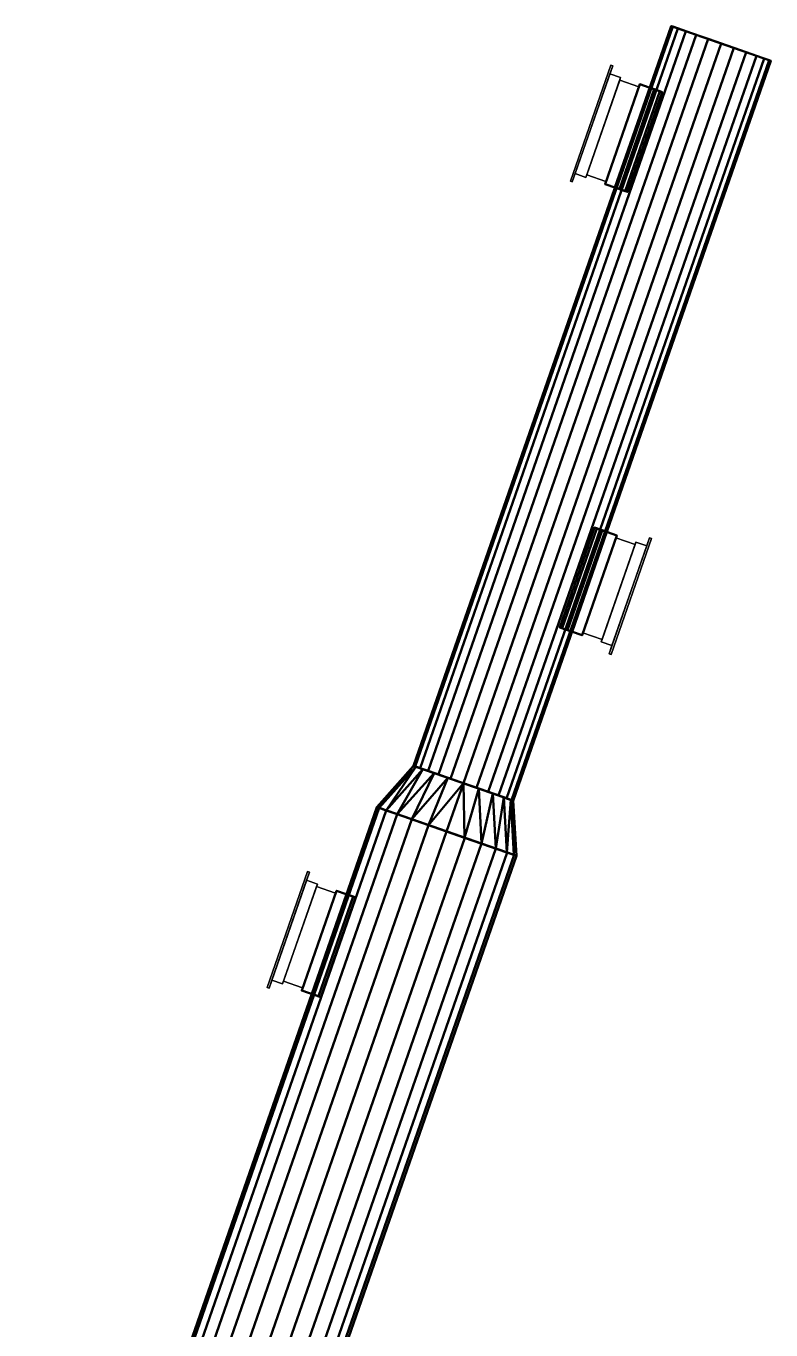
# Model space of a CAD drawing. Header units: inches. Extents: x -1654 to 1344, y -1538 to 36.
# Drawn here: x -455.9 to -385.4, y -87.8 to 35.7 of the extents above; entities that cross this region are included whole.
import ezdxf

# ---------------------------------------------------------------- set-up
doc = ezdxf.new("R2010")
doc.units = ezdxf.units.IN
doc.header["$MEASUREMENT"] = 0
doc.linetypes.add('Center', pattern=[1.25, 0.25, -0.1875, 0.625, -0.1875])
for name, color, linetype, lineweight in [('M-HVAC-CDFF', 3, 'Continuous', 30), ('M-HVAC-CDFF-SA', 3, 'Continuous', 30), ('M-HVAC-DUCT', 1, 'Center', 30), ('M-HVAC-DUCT-SA', 1, 'Continuous', 50)]:
    doc.layers.add(name, color=color, linetype=linetype, lineweight=lineweight)

# ---------------------------------------------------------------- blocks, each defined once
blk = doc.blocks.new('Round Transition - Angle - 45 Degree-838102-_3D_')
at = {"layer": 'M-HVAC-DUCT', "color": 8, "linetype": 'Continuous', "lineweight": 50}
mesh = blk.add_polyface(dxfattribs=at)
corners = [(0, -7), (0, -6.76, 1.81), (0, -6.06, 3.5), (0, -4.95, 4.95), (0, -3.5, 6.06), (0, -1.81, 6.76), (0, 0, 7), (0, 1.81, 6.76), (0, 3.5, 6.06), (0, 4.95, 4.95), (0, 6.06, 3.5), (0, 6.76, 1.81), (0, 7), (0, 6.76, -1.81), (0, 6.06, -3.5), (0, 4.95, -4.95), (0, 3.5, -6.06), (0, 1.81, -6.76), (0, 0, -7), (0, -1.81, -6.76), (0, -3.5, -6.06), (0, -4.95, -4.95), (0, -6.06, -3.5), (0, -6.76, -1.81)]
mesh.append_faces([[corners[k] for k in face] for face in [(4, 8, 1), (13, 19, 9, 12)]], dxfattribs={"vtx0": -1, "vtx1": -1, "vtx2": -1, "color": 8})
mesh.append_faces([[corners[k] for k in face] for face in [(19, 1, 8, 9)]], dxfattribs={"vtx0": -1, "vtx1": -1, "vtx3": -1, "color": 8})
mesh.append_faces([[corners[k] for k in face] for face in [(23, 0, 22), (18, 19, 17)]], dxfattribs={"vtx1": -1, "color": 8})
mesh.append_faces([[corners[k] for k in face] for face in [(0, 1, 19, 22)]], dxfattribs={"vtx1": -1, "vtx2": -1, "vtx3": -1, "color": 8})
mesh.append_faces([[corners[k] for k in face] for face in [(2, 3, 4, 1), (4, 5, 6), (20, 21, 22, 19)]], dxfattribs={"vtx2": -1, "color": 8})
mesh.append_faces([[corners[k] for k in face] for face in [(6, 7, 8, 4), (13, 14, 15, 19), (15, 16, 17, 19)]], dxfattribs={"vtx2": -1, "vtx3": -1, "color": 8})
mesh.append_faces([[corners[k] for k in face] for face in [(9, 10, 11, 12)]], dxfattribs={"vtx3": -1, "color": 8})
mesh = blk.add_polyface(dxfattribs=at)
corners = [(0, -7), (0, -6.76, -1.81), (0, -6.06, -3.5), (0, -4.95, -4.95), (0, -3.5, -6.06), (0, -1.81, -6.76), (0, 0, -7), (0, 1.81, -6.76), (0, 3.5, -6.06), (0, 4.95, -4.95), (0, 6.06, -3.5), (0, 6.76, -1.81), (0, 7), (4.83, 5), (4.83, 4.76, -1.55), (4.83, 4.05, -2.94), (4.83, 2.94, -4.05), (4.83, 1.55, -4.76), (4.83, 0, -5), (4.83, -1.55, -4.76), (4.83, -2.94, -4.05), (4.83, -4.05, -2.94), (4.83, -4.76, -1.55), (4.83, -5)]
mesh.append_faces([[corners[k] for k in face] for face in [(18, 7, 17), (22, 2, 21)]], dxfattribs={"vtx0": -1, "vtx1": -1, "color": 8})
mesh.append_faces([[corners[k] for k in face] for face in [(10, 14, 15), (11, 13, 14), (8, 16, 17), (14, 10, 11), (16, 8, 9), (17, 7, 8), (4, 19, 20), (5, 18, 19), (3, 20, 21), (1, 22, 23), (22, 1, 2), (18, 5, 6)]], dxfattribs={"vtx0": -1, "vtx2": -1, "color": 8})
mesh.append_faces([[corners[k] for k in face] for face in [(0, 1, 23)]], dxfattribs={"vtx1": -1, "color": 8})
mesh.append_faces([[corners[k] for k in face] for face in [(15, 16, 9), (6, 7, 18), (9, 10, 15), (4, 5, 19), (3, 4, 20), (2, 3, 21)]], dxfattribs={"vtx1": -1, "vtx2": -1, "color": 8})
mesh.append_faces([[corners[k] for k in face] for face in [(11, 12, 13)]], dxfattribs={"vtx2": -1, "color": 8})
mesh = blk.add_polyface(dxfattribs=at)
corners = [(0, 7), (0, 6.76, 1.81), (0, 6.06, 3.5), (0, 4.95, 4.95), (0, 3.5, 6.06), (0, 1.81, 6.76), (0, 0, 7), (0, -1.81, 6.76), (0, -3.5, 6.06), (0, -4.95, 4.95), (0, -6.06, 3.5), (0, -6.76, 1.81), (0, -7), (4.83, -5), (4.83, -4.76, 1.55), (4.83, -4.05, 2.94), (4.83, -2.94, 4.05), (4.83, -1.55, 4.76), (4.83, 0, 5), (4.83, 1.55, 4.76), (4.83, 2.94, 4.05), (4.83, 4.05, 2.94), (4.83, 4.76, 1.55), (4.83, 5)]
mesh.append_faces([[corners[k] for k in face] for face in [(18, 7, 17), (22, 2, 21)]], dxfattribs={"vtx0": -1, "vtx1": -1, "color": 8})
mesh.append_faces([[corners[k] for k in face] for face in [(10, 14, 15), (11, 13, 14), (8, 16, 17), (14, 10, 11), (16, 8, 9), (17, 7, 8), (4, 19, 20), (5, 18, 19), (3, 20, 21), (1, 22, 23), (22, 1, 2), (18, 5, 6)]], dxfattribs={"vtx0": -1, "vtx2": -1, "color": 8})
mesh.append_faces([[corners[k] for k in face] for face in [(0, 1, 23)]], dxfattribs={"vtx1": -1, "color": 8})
mesh.append_faces([[corners[k] for k in face] for face in [(15, 16, 9), (6, 7, 18), (9, 10, 15), (4, 5, 19), (3, 4, 20), (2, 3, 21)]], dxfattribs={"vtx1": -1, "vtx2": -1, "color": 8})
mesh.append_faces([[corners[k] for k in face] for face in [(11, 12, 13)]], dxfattribs={"vtx2": -1, "color": 8})
mesh = blk.add_polyface(dxfattribs=at)
corners = [(4.83, -5), (4.83, -4.76, -1.55), (4.83, -4.05, -2.94), (4.83, -2.94, -4.05), (4.83, -1.55, -4.76), (4.83, 0, -5), (4.83, 1.55, -4.76), (4.83, 2.94, -4.05), (4.83, 4.05, -2.94), (4.83, 4.76, -1.55), (4.83, 5), (4.83, 4.76, 1.55), (4.83, 4.05, 2.94), (4.83, 2.94, 4.05), (4.83, 1.55, 4.76), (4.83, 0, 5), (4.83, -1.55, 4.76), (4.83, -2.94, 4.05), (4.83, -4.05, 2.94), (4.83, -4.76, 1.55)]
mesh.append_faces([[corners[k] for k in face] for face in [(11, 9, 10), (1, 19, 0)]], dxfattribs={"vtx0": -1, "color": 8})
mesh.append_faces([[corners[k] for k in face] for face in [(7, 18, 4, 6)]], dxfattribs={"vtx0": -1, "vtx1": -1, "vtx2": -1, "color": 8})
mesh.append_faces([[corners[k] for k in face] for face in [(9, 13, 14), (4, 18, 19, 3)]], dxfattribs={"vtx0": -1, "vtx2": -1, "color": 8})
mesh.append_faces([[corners[k] for k in face] for face in [(9, 14, 15, 16), (19, 1, 2, 3)]], dxfattribs={"vtx0": -1, "vtx3": -1, "color": 8})
mesh.append_faces([[corners[k] for k in face] for face in [(5, 6, 4)]], dxfattribs={"vtx1": -1, "color": 8})
mesh.append_faces([[corners[k] for k in face] for face in [(12, 13, 9, 11)]], dxfattribs={"vtx1": -1, "vtx2": -1, "color": 8})
mesh.append_faces([[corners[k] for k in face] for face in [(16, 17, 18, 9), (7, 8, 9, 18)]], dxfattribs={"vtx2": -1, "vtx3": -1, "color": 8})
blk = doc.blocks.new('Supply Diffuser - Sidewall - 10 x 6-950647-_3D_')
at = {"layer": 'M-HVAC-CDFF'}
mesh = blk.add_polyface(dxfattribs=at)
corners = [(-4.75, 3, 2.75), (4.75, 3, 2.75), (4.75, 3, -2.75), (-4.75, 3, -2.75)]
mesh.append_faces([[corners[k] for k in face] for face in [(2, 3, 0, 1)]])
mesh = blk.add_polyface(dxfattribs=at)
corners = [(-4.75, 3, 2.75), (-4.75, 3, -2.75), (-4.75, 1.078125, -2.75), (-4.75, 1.078125, 2.75)]
mesh.append_faces([[corners[k] for k in face] for face in [(2, 3, 0, 1)]])
mesh = blk.add_polyface(dxfattribs=at)
corners = [(-4.75, 3, -2.75), (4.75, 3, -2.75), (4.75, 1.078125, -2.75), (-4.75, 1.078125, -2.75)]
mesh.append_faces([[corners[k] for k in face] for face in [(2, 3, 0, 1)]])
mesh = blk.add_polyface(dxfattribs=at)
corners = [(4.75, 3, 2.75), (-4.75, 3, 2.75), (-4.75, 1.078125, 2.75), (4.75, 1.078125, 2.75)]
mesh.append_faces([[corners[k] for k in face] for face in [(2, 3, 0, 1)]])
mesh = blk.add_polyface(dxfattribs=at)
corners = [(4.75, 3, -2.75), (4.75, 3, 2.75), (4.75, 1.078125, 2.75), (4.75, 1.078125, -2.75)]
mesh.append_faces([[corners[k] for k in face] for face in [(2, 3, 0, 1)]])
mesh = blk.add_polyface(dxfattribs=at)
corners = [(-5, 1.078125, 3), (5, 1.078125, 3), (5, 1.078125, -3), (-5, 1.078125, -3), (-4.75, 1.078125, 2.75), (-4.75, 1.078125, -2.75), (4.75, 1.078125, -2.75), (4.75, 1.078125, 2.75)]
mesh.append_faces([[corners[k] for k in face] for face in [(3, 5, 6, 2), (2, 6, 7, 1)]], dxfattribs={"vtx0": -1, "vtx2": -1})
mesh.append_faces([[corners[k] for k in face] for face in [(4, 5, 3, 0), (7, 4, 0, 1)]], dxfattribs={"vtx1": -1, "vtx3": -1})
mesh = blk.add_polyface(dxfattribs=at)
corners = [(-5, 1.078125, 3), (-5, 1.078125, -3), (-5, 0, -3), (-5, 0, 3)]
mesh.append_faces([[corners[k] for k in face] for face in [(2, 3, 0, 1)]])
mesh = blk.add_polyface(dxfattribs=at)
corners = [(-5, 1.078125, -3), (5, 1.078125, -3), (5, 0, -3), (-5, 0, -3)]
mesh.append_faces([[corners[k] for k in face] for face in [(2, 3, 0, 1)]])
mesh = blk.add_polyface(dxfattribs=at)
corners = [(5, 1.078125, 3), (-5, 1.078125, 3), (-5, 0, 3), (5, 0, 3)]
mesh.append_faces([[corners[k] for k in face] for face in [(2, 3, 0, 1)]])
mesh = blk.add_polyface(dxfattribs=at)
corners = [(5, 1.078125, -3), (5, 1.078125, 3), (5, 0, 3), (5, 0, -3)]
mesh.append_faces([[corners[k] for k in face] for face in [(2, 3, 0, 1)]])
mesh = blk.add_polyface(dxfattribs=at)
corners = [(5.8125, 0, 3.8125), (5.8125, 0, -3.8125), (-5.8125, 0, -3.8125), (-5.8125, 0, 3.8125), (-5, 0, 3), (-5, 0, -3), (5, 0, -3), (5, 0, 3)]
mesh.append_faces([[corners[k] for k in face] for face in [(3, 4, 5, 2), (2, 5, 6, 1)]], dxfattribs={"vtx0": -1, "vtx2": -1})
mesh.append_faces([[corners[k] for k in face] for face in [(7, 4, 3, 0), (6, 7, 0, 1)]], dxfattribs={"vtx1": -1, "vtx3": -1})
mesh = blk.add_polyface(dxfattribs=at)
corners = [(-5.8125, -0.1875, 3.8125), (5.8125, -0.1875, 3.8125), (5.8125, 0, 3.8125), (-5.8125, 0, 3.8125)]
mesh.append_faces([[corners[k] for k in face] for face in [(0, 1, 2, 3)]])
mesh = blk.add_polyface(dxfattribs=at)
corners = [(-5.8125, -0.1875, -3.8125), (-5.8125, -0.1875, 3.8125), (-5.8125, 0, 3.8125), (-5.8125, 0, -3.8125)]
mesh.append_faces([[corners[k] for k in face] for face in [(0, 1, 2, 3)]])
mesh = blk.add_polyface(dxfattribs=at)
corners = [(5.8125, -0.1875, -3.8125), (-5.8125, -0.1875, -3.8125), (-5.8125, 0, -3.8125), (5.8125, 0, -3.8125)]
mesh.append_faces([[corners[k] for k in face] for face in [(0, 1, 2, 3)]])
mesh = blk.add_polyface(dxfattribs=at)
corners = [(5.8125, -0.1875, 3.8125), (-5.8125, -0.1875, 3.8125), (-5.8125, -0.1875, -3.8125), (5.8125, -0.1875, -3.8125)]
mesh.append_faces([[corners[k] for k in face] for face in [(3, 0, 1, 2)]])
mesh = blk.add_polyface(dxfattribs=at)
corners = [(5.8125, -0.1875, 3.8125), (5.8125, -0.1875, -3.8125), (5.8125, 0, -3.8125), (5.8125, 0, 3.8125)]
mesh.append_faces([[corners[k] for k in face] for face in [(0, 1, 2, 3)]])
blk = doc.blocks.new('Rectangular Takeoff - Standard-896440-_3D_')
at = {"layer": 'M-HVAC-DUCT', "color": 8, "linetype": 'Continuous', "lineweight": 50}
mesh = blk.add_polyface(dxfattribs=at)
corners = [(-1.24, -5, 3), (-1.24, 5, 3), (-1.24, 5, -3), (-1.24, -5, -3)]
mesh.append_faces([[corners[k] for k in face] for face in [(2, 3, 0, 1)]], dxfattribs={"color": 8})
mesh = blk.add_polyface(dxfattribs=at)
corners = [(-1.24, 5, -3), (1, 5, -3), (1, -5, -3), (-1.24, -5, -3)]
mesh.append_faces([[corners[k] for k in face] for face in [(2, 3, 0, 1)]], dxfattribs={"color": 8})
mesh = blk.add_polyface(dxfattribs=at)
corners = [(-1.24, 5, 3), (1, 5, 3), (1, 5, -3), (-1.24, 5, -3)]
mesh.append_faces([[corners[k] for k in face] for face in [(2, 3, 0, 1)]], dxfattribs={"color": 8})
mesh = blk.add_polyface(dxfattribs=at)
corners = [(1, -5, 3), (1, 5, 3), (-1.24, 5, 3), (-1.24, -5, 3)]
mesh.append_faces([[corners[k] for k in face] for face in [(2, 3, 0, 1)]], dxfattribs={"color": 8})
mesh = blk.add_polyface(dxfattribs=at)
corners = [(1, -5, 3), (1, -5, -3), (1, 5, -3), (1, 5, 3)]
mesh.append_faces([[corners[k] for k in face] for face in [(3, 0, 1, 2)]], dxfattribs={"color": 8})
mesh = blk.add_polyface(dxfattribs=at)
corners = [(-1.24, -5, -3), (1, -5, -3), (1, -5, 3), (-1.24, -5, 3)]
mesh.append_faces([[corners[k] for k in face] for face in [(3, 0, 1, 2)]], dxfattribs={"color": 8})
blk = doc.blocks.new('Rectangular Takeoff - Standard-896404-_3D_')
at = {"layer": 'M-HVAC-DUCT', "color": 8, "linetype": 'Continuous', "lineweight": 50}
mesh = blk.add_polyface(dxfattribs=at)
corners = [(-1.24, 5, 3), (-1.24, 5, -3), (-1.24, -5, -3), (-1.24, -5, 3)]
mesh.append_faces([[corners[k] for k in face] for face in [(0, 1, 2, 3)]], dxfattribs={"color": 8})
mesh = blk.add_polyface(dxfattribs=at)
corners = [(-1.24, 5, -3), (-1.24, 5, 3), (1, 5, 3), (1, 5, -3)]
mesh.append_faces([[corners[k] for k in face] for face in [(3, 0, 1, 2)]], dxfattribs={"color": 8})
mesh = blk.add_polyface(dxfattribs=at)
corners = [(-1.24, -5, -3), (-1.24, 5, -3), (1, 5, -3), (1, -5, -3)]
mesh.append_faces([[corners[k] for k in face] for face in [(0, 1, 2, 3)]], dxfattribs={"color": 8})
mesh = blk.add_polyface(dxfattribs=at)
corners = [(1, 5, 3), (-1.24, 5, 3), (-1.24, -5, 3), (1, -5, 3)]
mesh.append_faces([[corners[k] for k in face] for face in [(1, 2, 3, 0)]], dxfattribs={"color": 8})
mesh = blk.add_polyface(dxfattribs=at)
corners = [(1, 5, 3), (1, -5, 3), (1, -5, -3), (1, 5, -3)]
mesh.append_faces([[corners[k] for k in face] for face in [(3, 0, 1, 2)]], dxfattribs={"color": 8})
mesh = blk.add_polyface(dxfattribs=at)
corners = [(-1.24, -5, 3), (-1.24, -5, -3), (1, -5, -3), (1, -5, 3)]
mesh.append_faces([[corners[k] for k in face] for face in [(0, 1, 2, 3)]], dxfattribs={"color": 8})
blk = doc.blocks.new('Rectangular Takeoff - Standard-896541-_3D_')
at = {"layer": 'M-HVAC-DUCT', "color": 8, "linetype": 'Continuous', "lineweight": 50}
mesh = blk.add_polyface(dxfattribs=at)
corners = [(-0.92, -5, 3), (-0.92, 5, 3), (-0.92, 5, -3), (-0.92, -5, -3)]
mesh.append_faces([[corners[k] for k in face] for face in [(2, 3, 0, 1)]], dxfattribs={"color": 8})
mesh = blk.add_polyface(dxfattribs=at)
corners = [(-0.92, 5, -3), (1, 5, -3), (1, -5, -3), (-0.92, -5, -3)]
mesh.append_faces([[corners[k] for k in face] for face in [(3, 0, 1, 2)]], dxfattribs={"color": 8})
mesh = blk.add_polyface(dxfattribs=at)
corners = [(-0.92, 5, 3), (1, 5, 3), (1, 5, -3), (-0.92, 5, -3)]
mesh.append_faces([[corners[k] for k in face] for face in [(2, 3, 0, 1)]], dxfattribs={"color": 8})
mesh = blk.add_polyface(dxfattribs=at)
corners = [(1, -5, 3), (1, 5, 3), (-0.92, 5, 3), (-0.92, -5, 3)]
mesh.append_faces([[corners[k] for k in face] for face in [(1, 2, 3, 0)]], dxfattribs={"color": 8})
mesh = blk.add_polyface(dxfattribs=at)
corners = [(1, -5, 3), (1, -5, -3), (1, 5, -3), (1, 5, 3)]
mesh.append_faces([[corners[k] for k in face] for face in [(3, 0, 1, 2)]], dxfattribs={"color": 8})
mesh = blk.add_polyface(dxfattribs=at)
corners = [(-0.92, -5, -3), (1, -5, -3), (1, -5, 3), (-0.92, -5, 3)]
mesh.append_faces([[corners[k] for k in face] for face in [(3, 0, 1, 2)]], dxfattribs={"color": 8})

msp = doc.modelspace()

# ---------------------------------------------------------------- linework, layer by layer
at = {"layer": 'M-HVAC-DUCT', "color": 5}
for p, q in [((-414.49, -36.03, 1350), (-390.08, 34.01, 1350)), ((-414.49, -36.03, 1350), (-390.08, 34.01, 1350)), ((-416.08, -40.59, 1350), (-414.49, -36.03, 1350)), ((-449.3, -135.93, 1350), (-416.08, -40.59, 1350)), ((-449.3, -135.93, 1350), (-416.08, -40.59, 1350))]:
    msp.add_line(p, q, dxfattribs=at)

# ---------------------------------------------------------------- block references
at = {"layer": 'M-HVAC-CDFF-SA'}
for p, rotation in [((-402.26, 26.41, 1350), 250.7901312840831), ((-398.77, -18.28, 1350), 70.79013128408329), ((-430.98, -49.94, 1350), 250.7901312840831)]:
    msp.add_blockref('Supply Diffuser - Sidewall - 10 x 6-950647-_3D_', p, dxfattribs=dict(at, rotation=rotation))
at = {"layer": 'M-HVAC-DUCT-SA', "color": 8, "extrusion": (0, 0, -1)}
for name, p, rotation in [('Rectangular Takeoff - Standard-896440-_3D_', (398.48, 25.09, -1350), 19.20986871591679), ('Rectangular Takeoff - Standard-896404-_3D_', (402.55, -16.96, -1350), 199.2098687159168), ('Rectangular Takeoff - Standard-896541-_3D_', (427.2, -51.26, -1350), 19.20986871591684)]:
    msp.add_blockref(name, p, dxfattribs=dict(at, rotation=rotation))
at = {"layer": 'M-HVAC-DUCT-SA', "color": 8, "rotation": 70.79013128408349}
msp.add_blockref('Round Transition - Angle - 45 Degree-838102-_3D_', (-416.08, -40.59, 1350), dxfattribs=at)

# ---------------------------------------------------------------- meshes
at = {"layer": 'M-HVAC-DUCT-SA', "color": 8}
mesh = msp.add_polyface(dxfattribs=at)
corners = [(-419.21, -34.39, 1350), (-419.05, -34.44, 1351.29), (-418.58, -34.61, 1352.5), (-417.83, -34.87, 1353.54), (-416.85, -35.21, 1354.33), (-415.71, -35.61, 1354.83), (-414.49, -36.03, 1355), (-390.08, 34.01, 1355), (-391.3, 34.44, 1354.83), (-392.44, 34.83, 1354.33), (-393.42, 35.17, 1353.54), (-394.17, 35.43, 1352.5), (-394.64, 35.6, 1351.29), (-394.8, 35.65, 1350)]
mesh.append_faces([[corners[k] for k in face] for face in [(7, 8, 5, 6)]], dxfattribs={"vtx1": -1, "color": 8})
mesh.append_faces([[corners[k] for k in face] for face in [(8, 9, 4, 5), (3, 4, 9, 10), (11, 12, 1, 2), (2, 3, 10, 11)]], dxfattribs={"vtx1": -1, "vtx3": -1, "color": 8})
mesh.append_faces([[corners[k] for k in face] for face in [(12, 13, 0, 1)]], dxfattribs={"vtx3": -1, "color": 8})
mesh = msp.add_polyface(dxfattribs=at)
corners = [(-414.49, -36.03, 1345), (-415.71, -35.61, 1345.17), (-416.85, -35.21, 1345.67), (-417.83, -34.87, 1346.46), (-418.58, -34.61, 1347.5), (-419.05, -34.44, 1348.71), (-419.21, -34.39, 1350), (-394.8, 35.65, 1350), (-394.64, 35.6, 1348.71), (-394.17, 35.43, 1347.5), (-393.42, 35.17, 1346.46), (-392.44, 34.83, 1345.67), (-391.3, 34.44, 1345.17), (-390.08, 34.01, 1345)]
mesh.append_faces([[corners[k] for k in face] for face in [(7, 8, 5, 6)]], dxfattribs={"vtx1": -1, "color": 8})
mesh.append_faces([[corners[k] for k in face] for face in [(8, 9, 4, 5), (3, 4, 9, 10), (11, 12, 1, 2), (2, 3, 10, 11)]], dxfattribs={"vtx1": -1, "vtx3": -1, "color": 8})
mesh.append_faces([[corners[k] for k in face] for face in [(12, 13, 0, 1)]], dxfattribs={"vtx3": -1, "color": 8})
mesh = msp.add_polyface(dxfattribs=at)
corners = [(-385.36, 32.36, 1350), (-385.52, 32.42, 1348.71), (-385.99, 32.58, 1347.5), (-386.74, 32.85, 1346.46), (-387.72, 33.19, 1345.67), (-388.86, 33.58, 1345.17), (-390.08, 34.01, 1345), (-391.3, 34.44, 1345.17), (-392.44, 34.83, 1345.67), (-393.42, 35.17, 1346.46), (-394.17, 35.43, 1347.5), (-394.64, 35.6, 1348.71), (-394.8, 35.65, 1350), (-394.64, 35.6, 1351.29), (-394.17, 35.43, 1352.5), (-393.42, 35.17, 1353.54), (-392.44, 34.83, 1354.33), (-391.3, 34.44, 1354.83), (-390.08, 34.01, 1355), (-388.86, 33.58, 1354.83), (-387.72, 33.19, 1354.33), (-386.74, 32.85, 1353.54), (-385.99, 32.58, 1352.5), (-385.52, 32.42, 1351.29)]
mesh.append_faces([[corners[k] for k in face] for face in [(16, 13, 14, 15), (5, 3, 4)]], dxfattribs={"vtx0": -1, "color": 8})
mesh.append_faces([[corners[k] for k in face] for face in [(21, 9, 13, 16), (3, 9, 21, 0)]], dxfattribs={"vtx0": -1, "vtx1": -1, "vtx2": -1, "vtx3": -1, "color": 8})
mesh.append_faces([[corners[k] for k in face] for face in [(21, 16, 17), (9, 12, 13)]], dxfattribs={"vtx0": -1, "vtx2": -1, "color": 8})
mesh.append_faces([[corners[k] for k in face] for face in [(23, 0, 21, 22)]], dxfattribs={"vtx1": -1, "color": 8})
mesh.append_faces([[corners[k] for k in face] for face in [(17, 18, 19), (1, 2, 3, 0)]], dxfattribs={"vtx2": -1, "color": 8})
mesh.append_faces([[corners[k] for k in face] for face in [(7, 8, 9, 3), (19, 20, 21, 17), (5, 6, 7, 3)]], dxfattribs={"vtx2": -1, "vtx3": -1, "color": 8})
mesh.append_faces([[corners[k] for k in face] for face in [(9, 10, 11, 12)]], dxfattribs={"vtx3": -1, "color": 8})
mesh = msp.add_polyface(dxfattribs=at)
corners = [(-414.49, -36.03, 1355), (-413.26, -36.46, 1354.83), (-412.13, -36.85, 1354.33), (-411.15, -37.2, 1353.54), (-410.4, -37.46, 1352.5), (-409.93, -37.62, 1351.29), (-409.76, -37.68, 1350), (-385.36, 32.36, 1350), (-385.52, 32.42, 1351.29), (-385.99, 32.58, 1352.5), (-386.74, 32.85, 1353.54), (-387.72, 33.19, 1354.33), (-388.86, 33.58, 1354.83), (-390.08, 34.01, 1355)]
mesh.append_faces([[corners[k] for k in face] for face in [(7, 8, 5, 6)]], dxfattribs={"vtx1": -1, "color": 8})
mesh.append_faces([[corners[k] for k in face] for face in [(8, 9, 4, 5), (3, 4, 9, 10), (11, 12, 1, 2), (2, 3, 10, 11)]], dxfattribs={"vtx1": -1, "vtx3": -1, "color": 8})
mesh.append_faces([[corners[k] for k in face] for face in [(12, 13, 0, 1)]], dxfattribs={"vtx3": -1, "color": 8})
mesh = msp.add_polyface(dxfattribs=at)
corners = [(-409.76, -37.68, 1350), (-409.93, -37.62, 1348.71), (-410.4, -37.46, 1347.5), (-411.15, -37.2, 1346.46), (-412.13, -36.85, 1345.67), (-413.26, -36.46, 1345.17), (-414.49, -36.03, 1345), (-390.08, 34.01, 1345), (-388.86, 33.58, 1345.17), (-387.72, 33.19, 1345.67), (-386.74, 32.85, 1346.46), (-385.99, 32.58, 1347.5), (-385.52, 32.42, 1348.71), (-385.36, 32.36, 1350)]
mesh.append_faces([[corners[k] for k in face] for face in [(7, 8, 5, 6)]], dxfattribs={"vtx1": -1, "color": 8})
mesh.append_faces([[corners[k] for k in face] for face in [(8, 9, 4, 5), (3, 4, 9, 10), (11, 12, 1, 2), (2, 3, 10, 11)]], dxfattribs={"vtx1": -1, "vtx3": -1, "color": 8})
mesh.append_faces([[corners[k] for k in face] for face in [(12, 13, 0, 1)]], dxfattribs={"vtx3": -1, "color": 8})
mesh = msp.add_polyface(dxfattribs=at)
corners = [(-396.84, 29.82, 1350), (-400.13, 20.37, 1350), (-400.02, 20.33, 1351.06), (-399.7, 20.22, 1352.08), (-399.18, 20.04, 1353), (-395.89, 29.49, 1353), (-396.41, 29.67, 1352.08), (-396.73, 29.78, 1351.06)]
mesh.append_faces([[corners[k] for k in face] for face in [(5, 6, 3, 4)]], dxfattribs={"vtx1": -1, "color": 8})
mesh.append_faces([[corners[k] for k in face] for face in [(2, 3, 6, 7)]], dxfattribs={"vtx1": -1, "vtx3": -1, "color": 8})
mesh.append_faces([[corners[k] for k in face] for face in [(7, 0, 1, 2)]], dxfattribs={"vtx3": -1, "color": 8})
mesh = msp.add_polyface(dxfattribs=at)
corners = [(-400.13, 20.37, 1350), (-396.84, 29.82, 1350), (-396.73, 29.78, 1348.94), (-396.41, 29.67, 1347.92), (-395.89, 29.49, 1347), (-399.18, 20.04, 1347), (-399.7, 20.22, 1347.92), (-400.02, 20.33, 1348.94)]
mesh.append_faces([[corners[k] for k in face] for face in [(1, 2, 7, 0)]], dxfattribs={"vtx1": -1, "color": 8})
mesh.append_faces([[corners[k] for k in face] for face in [(6, 7, 2, 3)]], dxfattribs={"vtx1": -1, "vtx3": -1, "color": 8})
mesh.append_faces([[corners[k] for k in face] for face in [(3, 4, 5, 6)]], dxfattribs={"vtx3": -1, "color": 8})
mesh = msp.add_polyface(dxfattribs=at)
corners = [(-395.67, 29.41, 1353), (-395.67, 29.41, 1347), (-395.89, 29.49, 1347), (-396.41, 29.67, 1347.92), (-396.73, 29.78, 1348.94), (-396.84, 29.82, 1350), (-396.73, 29.78, 1351.06), (-396.41, 29.67, 1352.08), (-395.89, 29.49, 1353)]
mesh.append_faces([[corners[k] for k in face] for face in [(4, 5, 1)]], dxfattribs={"vtx1": -1, "vtx2": -1, "color": 8})
mesh.append_faces([[corners[k] for k in face] for face in [(0, 1, 5, 6)]], dxfattribs={"vtx1": -1, "vtx3": -1, "color": 8})
mesh.append_faces([[corners[k] for k in face] for face in [(7, 8, 0, 6)]], dxfattribs={"vtx2": -1, "color": 8})
mesh.append_faces([[corners[k] for k in face] for face in [(1, 2, 3, 4)]], dxfattribs={"vtx3": -1, "color": 8})
mesh = msp.add_polyface(dxfattribs=at)
corners = [(-398.96, 19.96, 1353), (-395.67, 29.41, 1353), (-395.89, 29.49, 1353), (-399.18, 20.04, 1353)]
mesh.append_faces([[corners[k] for k in face] for face in [(3, 0, 1, 2)]], dxfattribs={"color": 8})
mesh = msp.add_polyface(dxfattribs=at)
corners = [(-395.67, 29.41, 1347), (-398.96, 19.96, 1347), (-399.18, 20.04, 1347), (-395.89, 29.49, 1347)]
mesh.append_faces([[corners[k] for k in face] for face in [(0, 1, 2, 3)]], dxfattribs={"color": 8})
mesh = msp.add_polyface(dxfattribs=at)
corners = [(-398.96, 19.96, 1347), (-395.67, 29.41, 1347), (-395.67, 29.41, 1353), (-398.96, 19.96, 1353)]
mesh.append_faces([[corners[k] for k in face] for face in [(2, 3, 0, 1)]], dxfattribs={"color": 8})
mesh = msp.add_polyface(dxfattribs=at)
corners = [(-398.96, 19.96, 1347), (-398.96, 19.96, 1353), (-399.18, 20.04, 1353), (-399.7, 20.22, 1352.08), (-400.02, 20.33, 1351.06), (-400.13, 20.37, 1350), (-400.02, 20.33, 1348.94), (-399.7, 20.22, 1347.92), (-399.18, 20.04, 1347)]
mesh.append_faces([[corners[k] for k in face] for face in [(4, 5, 1)]], dxfattribs={"vtx1": -1, "vtx2": -1, "color": 8})
mesh.append_faces([[corners[k] for k in face] for face in [(0, 1, 5, 6)]], dxfattribs={"vtx1": -1, "vtx3": -1, "color": 8})
mesh.append_faces([[corners[k] for k in face] for face in [(7, 8, 0, 6)]], dxfattribs={"vtx2": -1, "color": 8})
mesh.append_faces([[corners[k] for k in face] for face in [(1, 2, 3, 4)]], dxfattribs={"vtx3": -1, "color": 8})
mesh = msp.add_polyface(dxfattribs=at)
corners = [(-405.36, -21.27, 1347), (-405.36, -21.27, 1353), (-402.07, -11.83, 1353), (-402.07, -11.83, 1347)]
mesh.append_faces([[corners[k] for k in face] for face in [(0, 1, 2, 3)]], dxfattribs={"color": 8})
mesh = msp.add_polyface(dxfattribs=at)
corners = [(-402.07, -11.83, 1353), (-405.36, -21.27, 1353), (-405.14, -21.35, 1353), (-401.85, -11.91, 1353)]
mesh.append_faces([[corners[k] for k in face] for face in [(0, 1, 2, 3)]], dxfattribs={"color": 8})
mesh = msp.add_polyface(dxfattribs=at)
corners = [(-405.36, -21.27, 1347), (-402.07, -11.83, 1347), (-401.85, -11.91, 1347), (-405.14, -21.35, 1347)]
mesh.append_faces([[corners[k] for k in face] for face in [(0, 1, 2, 3)]], dxfattribs={"color": 8})
mesh = msp.add_polyface(dxfattribs=at)
corners = [(-404.19, -21.68, 1350), (-400.9, -12.24, 1350), (-401.01, -12.2, 1351.06), (-401.33, -12.09, 1352.08), (-401.85, -11.91, 1353), (-405.14, -21.35, 1353), (-404.62, -21.53, 1352.08), (-404.3, -21.64, 1351.06)]
mesh.append_faces([[corners[k] for k in face] for face in [(1, 2, 7, 0)]], dxfattribs={"vtx1": -1, "color": 8})
mesh.append_faces([[corners[k] for k in face] for face in [(6, 7, 2, 3)]], dxfattribs={"vtx1": -1, "vtx3": -1, "color": 8})
mesh.append_faces([[corners[k] for k in face] for face in [(3, 4, 5, 6)]], dxfattribs={"vtx3": -1, "color": 8})
mesh = msp.add_polyface(dxfattribs=at)
corners = [(-400.9, -12.24, 1350), (-404.19, -21.68, 1350), (-404.3, -21.64, 1348.94), (-404.62, -21.53, 1347.92), (-405.14, -21.35, 1347), (-401.85, -11.91, 1347), (-401.33, -12.09, 1347.92), (-401.01, -12.2, 1348.94)]
mesh.append_faces([[corners[k] for k in face] for face in [(5, 6, 3, 4)]], dxfattribs={"vtx1": -1, "color": 8})
mesh.append_faces([[corners[k] for k in face] for face in [(2, 3, 6, 7)]], dxfattribs={"vtx1": -1, "vtx3": -1, "color": 8})
mesh.append_faces([[corners[k] for k in face] for face in [(7, 0, 1, 2)]], dxfattribs={"vtx3": -1, "color": 8})
mesh = msp.add_polyface(dxfattribs=at)
corners = [(-402.07, -11.83, 1347), (-402.07, -11.83, 1353), (-401.85, -11.91, 1353), (-401.33, -12.09, 1352.08), (-401.01, -12.2, 1351.06), (-400.9, -12.24, 1350), (-401.01, -12.2, 1348.94), (-401.33, -12.09, 1347.92), (-401.85, -11.91, 1347)]
mesh.append_faces([[corners[k] for k in face] for face in [(5, 0, 1, 4), (0, 5, 6)]], dxfattribs={"vtx0": -1, "vtx2": -1, "color": 8})
mesh.append_faces([[corners[k] for k in face] for face in [(7, 8, 0, 6)]], dxfattribs={"vtx2": -1, "color": 8})
mesh.append_faces([[corners[k] for k in face] for face in [(1, 2, 3, 4)]], dxfattribs={"vtx3": -1, "color": 8})
mesh = msp.add_polyface(dxfattribs=at)
corners = [(-405.36, -21.27, 1353), (-405.36, -21.27, 1347), (-405.14, -21.35, 1347), (-404.62, -21.53, 1347.92), (-404.3, -21.64, 1348.94), (-404.19, -21.68, 1350), (-404.3, -21.64, 1351.06), (-404.62, -21.53, 1352.08), (-405.14, -21.35, 1353)]
mesh.append_faces([[corners[k] for k in face] for face in [(5, 0, 1, 4), (0, 5, 6)]], dxfattribs={"vtx0": -1, "vtx2": -1, "color": 8})
mesh.append_faces([[corners[k] for k in face] for face in [(7, 8, 0, 6)]], dxfattribs={"vtx2": -1, "color": 8})
mesh.append_faces([[corners[k] for k in face] for face in [(1, 2, 3, 4)]], dxfattribs={"vtx3": -1, "color": 8})
mesh = msp.add_polyface(dxfattribs=at)
corners = [(-409.76, -37.68, 1350), (-409.93, -37.62, 1351.29), (-410.4, -37.46, 1352.5), (-411.15, -37.2, 1353.54), (-412.13, -36.85, 1354.33), (-413.26, -36.46, 1354.83), (-414.49, -36.03, 1355), (-415.71, -35.61, 1354.83), (-416.85, -35.21, 1354.33), (-417.83, -34.87, 1353.54), (-418.58, -34.61, 1352.5), (-419.05, -34.44, 1351.29), (-419.21, -34.39, 1350), (-419.05, -34.44, 1348.71), (-418.58, -34.61, 1347.5), (-417.83, -34.87, 1346.46), (-416.85, -35.21, 1345.67), (-415.71, -35.61, 1345.17), (-414.49, -36.03, 1345), (-413.26, -36.46, 1345.17), (-412.13, -36.85, 1345.67), (-411.15, -37.2, 1346.46), (-410.4, -37.46, 1347.5), (-409.93, -37.62, 1348.71)]
mesh.append_faces([[corners[k] for k in face] for face in [(3, 0, 1, 2), (19, 17, 18)]], dxfattribs={"vtx0": -1, "color": 8})
mesh.append_faces([[corners[k] for k in face] for face in [(11, 15, 3, 8), (3, 15, 21, 0)]], dxfattribs={"vtx0": -1, "vtx1": -1, "vtx2": -1, "vtx3": -1, "color": 8})
mesh.append_faces([[corners[k] for k in face] for face in [(10, 11, 8, 9)]], dxfattribs={"vtx1": -1, "color": 8})
mesh.append_faces([[corners[k] for k in face] for face in [(11, 12, 15)]], dxfattribs={"vtx1": -1, "vtx2": -1, "color": 8})
mesh.append_faces([[corners[k] for k in face] for face in [(7, 8, 3, 5)]], dxfattribs={"vtx1": -1, "vtx2": -1, "vtx3": -1, "color": 8})
mesh.append_faces([[corners[k] for k in face] for face in [(13, 14, 15, 12), (5, 6, 7), (3, 4, 5)]], dxfattribs={"vtx2": -1, "color": 8})
mesh.append_faces([[corners[k] for k in face] for face in [(15, 16, 17, 21), (19, 20, 21, 17)]], dxfattribs={"vtx2": -1, "vtx3": -1, "color": 8})
mesh.append_faces([[corners[k] for k in face] for face in [(21, 22, 23, 0)]], dxfattribs={"vtx3": -1, "color": 8})
mesh = msp.add_polyface(dxfattribs=at)
corners = [(-455.91, -133.63, 1350), (-455.68, -133.71, 1351.81), (-455.02, -133.94, 1353.5), (-453.97, -134.31, 1354.95), (-452.6, -134.78, 1356.06), (-451.01, -135.34, 1356.76), (-449.3, -135.93, 1357), (-416.08, -40.59, 1357), (-417.79, -40, 1356.76), (-419.38, -39.44, 1356.06), (-420.75, -38.96, 1354.95), (-421.8, -38.6, 1353.5), (-422.46, -38.37, 1351.81), (-422.69, -38.29, 1350)]
mesh.append_faces([[corners[k] for k in face] for face in [(7, 8, 5, 6)]], dxfattribs={"vtx1": -1, "color": 8})
mesh.append_faces([[corners[k] for k in face] for face in [(8, 9, 4, 5), (3, 4, 9, 10), (11, 12, 1, 2), (2, 3, 10, 11)]], dxfattribs={"vtx1": -1, "vtx3": -1, "color": 8})
mesh.append_faces([[corners[k] for k in face] for face in [(12, 13, 0, 1)]], dxfattribs={"vtx3": -1, "color": 8})
mesh = msp.add_polyface(dxfattribs=at)
corners = [(-449.3, -135.93, 1343), (-451.01, -135.34, 1343.24), (-452.6, -134.78, 1343.94), (-453.97, -134.31, 1345.05), (-455.02, -133.94, 1346.5), (-455.68, -133.71, 1348.19), (-455.91, -133.63, 1350), (-422.69, -38.29, 1350), (-422.46, -38.37, 1348.19), (-421.8, -38.6, 1346.5), (-420.75, -38.96, 1345.05), (-419.38, -39.44, 1343.94), (-417.79, -40, 1343.24), (-416.08, -40.59, 1343)]
mesh.append_faces([[corners[k] for k in face] for face in [(7, 8, 5, 6)]], dxfattribs={"vtx1": -1, "color": 8})
mesh.append_faces([[corners[k] for k in face] for face in [(8, 9, 4, 5), (3, 4, 9, 10), (11, 12, 1, 2), (2, 3, 10, 11)]], dxfattribs={"vtx1": -1, "vtx3": -1, "color": 8})
mesh.append_faces([[corners[k] for k in face] for face in [(12, 13, 0, 1)]], dxfattribs={"vtx3": -1, "color": 8})
mesh = msp.add_polyface(dxfattribs=at)
corners = [(-409.46, -42.9, 1350), (-409.69, -42.82, 1348.19), (-410.35, -42.59, 1346.5), (-411.4, -42.22, 1345.05), (-412.77, -41.74, 1343.94), (-414.36, -41.19, 1343.24), (-416.08, -40.59, 1343), (-417.79, -40, 1343.24), (-419.38, -39.44, 1343.94), (-420.75, -38.96, 1345.05), (-421.8, -38.6, 1346.5), (-422.46, -38.37, 1348.19), (-422.69, -38.29, 1350), (-422.46, -38.37, 1351.81), (-421.8, -38.6, 1353.5), (-420.75, -38.96, 1354.95), (-419.38, -39.44, 1356.06), (-417.79, -40, 1356.76), (-416.08, -40.59, 1357), (-414.36, -41.19, 1356.76), (-412.77, -41.74, 1356.06), (-411.4, -42.22, 1354.95), (-410.35, -42.59, 1353.5), (-409.69, -42.82, 1351.81)]
mesh.append_faces([[corners[k] for k in face] for face in [(10, 8, 9), (23, 21, 22), (6, 4, 5), (20, 18, 19)]], dxfattribs={"vtx0": -1, "color": 8})
mesh.append_faces([[corners[k] for k in face] for face in [(4, 8, 16, 20)]], dxfattribs={"vtx0": -1, "vtx1": -1, "vtx2": -1, "vtx3": -1, "color": 8})
mesh.append_faces([[corners[k] for k in face] for face in [(4, 20, 0, 1)]], dxfattribs={"vtx0": -1, "vtx1": -1, "vtx3": -1, "color": 8})
mesh.append_faces([[corners[k] for k in face] for face in [(8, 10, 11, 12)]], dxfattribs={"vtx0": -1, "vtx3": -1, "color": 8})
mesh.append_faces([[corners[k] for k in face] for face in [(12, 13, 16, 8)]], dxfattribs={"vtx1": -1, "vtx2": -1, "vtx3": -1, "color": 8})
mesh.append_faces([[corners[k] for k in face] for face in [(20, 21, 23, 0)]], dxfattribs={"vtx1": -1, "vtx3": -1, "color": 8})
mesh.append_faces([[corners[k] for k in face] for face in [(16, 17, 18, 20), (6, 7, 8, 4)]], dxfattribs={"vtx2": -1, "vtx3": -1, "color": 8})
mesh.append_faces([[corners[k] for k in face] for face in [(13, 14, 15, 16), (1, 2, 3, 4)]], dxfattribs={"vtx3": -1, "color": 8})
mesh = msp.add_polyface(dxfattribs=at)
corners = [(-449.3, -135.93, 1357), (-447.58, -136.53, 1356.76), (-445.99, -137.09, 1356.06), (-444.62, -137.56, 1354.95), (-443.57, -137.93, 1353.5), (-442.91, -138.16, 1351.81), (-442.69, -138.24, 1350), (-409.46, -42.9, 1350), (-409.69, -42.82, 1351.81), (-410.35, -42.59, 1353.5), (-411.4, -42.22, 1354.95), (-412.77, -41.74, 1356.06), (-414.36, -41.19, 1356.76), (-416.08, -40.59, 1357)]
mesh.append_faces([[corners[k] for k in face] for face in [(8, 9, 4, 5), (3, 4, 9, 10), (11, 12, 1, 2), (2, 3, 10, 11)]], dxfattribs={"vtx1": -1, "vtx3": -1, "color": 8})
mesh.append_faces([[corners[k] for k in face] for face in [(6, 7, 8, 5)]], dxfattribs={"vtx2": -1, "color": 8})
mesh.append_faces([[corners[k] for k in face] for face in [(12, 13, 0, 1)]], dxfattribs={"vtx3": -1, "color": 8})
mesh = msp.add_polyface(dxfattribs=at)
corners = [(-442.69, -138.24, 1350), (-442.91, -138.16, 1348.19), (-443.57, -137.93, 1346.5), (-444.62, -137.56, 1345.05), (-445.99, -137.09, 1343.94), (-447.58, -136.53, 1343.24), (-449.3, -135.93, 1343), (-416.08, -40.59, 1343), (-414.36, -41.19, 1343.24), (-412.77, -41.74, 1343.94), (-411.4, -42.22, 1345.05), (-410.35, -42.59, 1346.5), (-409.69, -42.82, 1348.19), (-409.46, -42.9, 1350)]
mesh.append_faces([[corners[k] for k in face] for face in [(7, 8, 5, 6)]], dxfattribs={"vtx1": -1, "color": 8})
mesh.append_faces([[corners[k] for k in face] for face in [(8, 9, 4, 5), (3, 4, 9, 10), (11, 12, 1, 2), (2, 3, 10, 11)]], dxfattribs={"vtx1": -1, "vtx3": -1, "color": 8})
mesh.append_faces([[corners[k] for k in face] for face in [(12, 13, 0, 1)]], dxfattribs={"vtx3": -1, "color": 8})
mesh = msp.add_polyface(dxfattribs=at)
corners = [(-425.56, -46.54, 1350), (-428.85, -55.98, 1350), (-428.69, -56.04, 1351.54), (-428.21, -56.2, 1353), (-424.92, -46.76, 1353), (-425.4, -46.59, 1351.54)]
mesh.append_faces([[corners[k] for k in face] for face in [(2, 3, 4, 5), (5, 0, 1, 2)]], dxfattribs={"vtx3": -1, "color": 8})
mesh = msp.add_polyface(dxfattribs=at)
corners = [(-428.85, -55.98, 1350), (-425.56, -46.54, 1350), (-425.4, -46.59, 1348.46), (-424.92, -46.76, 1347), (-428.21, -56.2, 1347), (-428.69, -56.04, 1348.46)]
mesh.append_faces([[corners[k] for k in face] for face in [(5, 0, 1, 2), (2, 3, 4, 5)]], dxfattribs={"vtx3": -1, "color": 8})
mesh = msp.add_polyface(dxfattribs=at)
corners = [(-427.99, -56.28, 1353), (-424.69, -46.84, 1353), (-424.92, -46.76, 1353), (-428.21, -56.2, 1353)]
mesh.append_faces([[corners[k] for k in face] for face in [(3, 0, 1, 2)]], dxfattribs={"color": 8})
mesh = msp.add_polyface(dxfattribs=at)
corners = [(-424.69, -46.84, 1347), (-427.99, -56.28, 1347), (-428.21, -56.2, 1347), (-424.92, -46.76, 1347)]
mesh.append_faces([[corners[k] for k in face] for face in [(0, 1, 2, 3)]], dxfattribs={"color": 8})
mesh = msp.add_polyface(dxfattribs=at)
corners = [(-427.99, -56.28, 1347), (-424.69, -46.84, 1347), (-424.69, -46.84, 1353), (-427.99, -56.28, 1353)]
mesh.append_faces([[corners[k] for k in face] for face in [(2, 3, 0, 1)]], dxfattribs={"color": 8})
mesh = msp.add_polyface(dxfattribs=at)
corners = [(-424.69, -46.84, 1353), (-424.69, -46.84, 1347), (-424.92, -46.76, 1347), (-425.4, -46.59, 1348.46), (-425.56, -46.54, 1350), (-425.4, -46.59, 1351.54), (-424.92, -46.76, 1353)]
mesh.append_faces([[corners[k] for k in face] for face in [(6, 0, 5)]], dxfattribs={"vtx1": -1, "color": 8})
mesh.append_faces([[corners[k] for k in face] for face in [(0, 1, 4, 5)]], dxfattribs={"vtx1": -1, "vtx3": -1, "color": 8})
mesh.append_faces([[corners[k] for k in face] for face in [(1, 2, 3, 4)]], dxfattribs={"vtx3": -1, "color": 8})
mesh = msp.add_polyface(dxfattribs=at)
corners = [(-427.99, -56.28, 1347), (-427.99, -56.28, 1353), (-428.21, -56.2, 1353), (-428.69, -56.04, 1351.54), (-428.85, -55.98, 1350), (-428.69, -56.04, 1348.46), (-428.21, -56.2, 1347)]
mesh.append_faces([[corners[k] for k in face] for face in [(3, 1, 2)]], dxfattribs={"vtx0": -1, "color": 8})
mesh.append_faces([[corners[k] for k in face] for face in [(4, 0, 1, 3)]], dxfattribs={"vtx0": -1, "vtx2": -1, "color": 8})
mesh.append_faces([[corners[k] for k in face] for face in [(5, 6, 0, 4)]], dxfattribs={"vtx2": -1, "color": 8})

doc.saveas('drawing.dxf')
